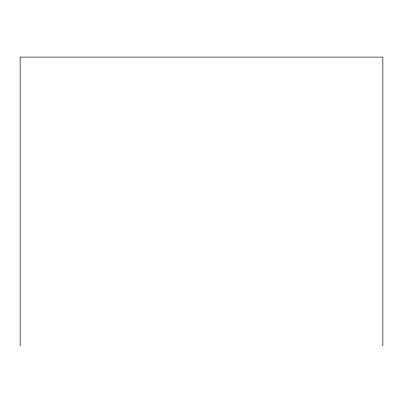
<?xml version="1.0" encoding="UTF-8"?>
<svg xmlns="http://www.w3.org/2000/svg" width="403" height="403" viewBox="0 0 403 403"><rect width="100%" height="100%" fill="white"/><g stroke="black" fill="none" stroke-linecap="round" stroke-linejoin="round"><path stroke-width="0.6" d="M382.85 345.895L382.85 57.105L20.15 57.105L20.15 345.895"/></g></svg>
